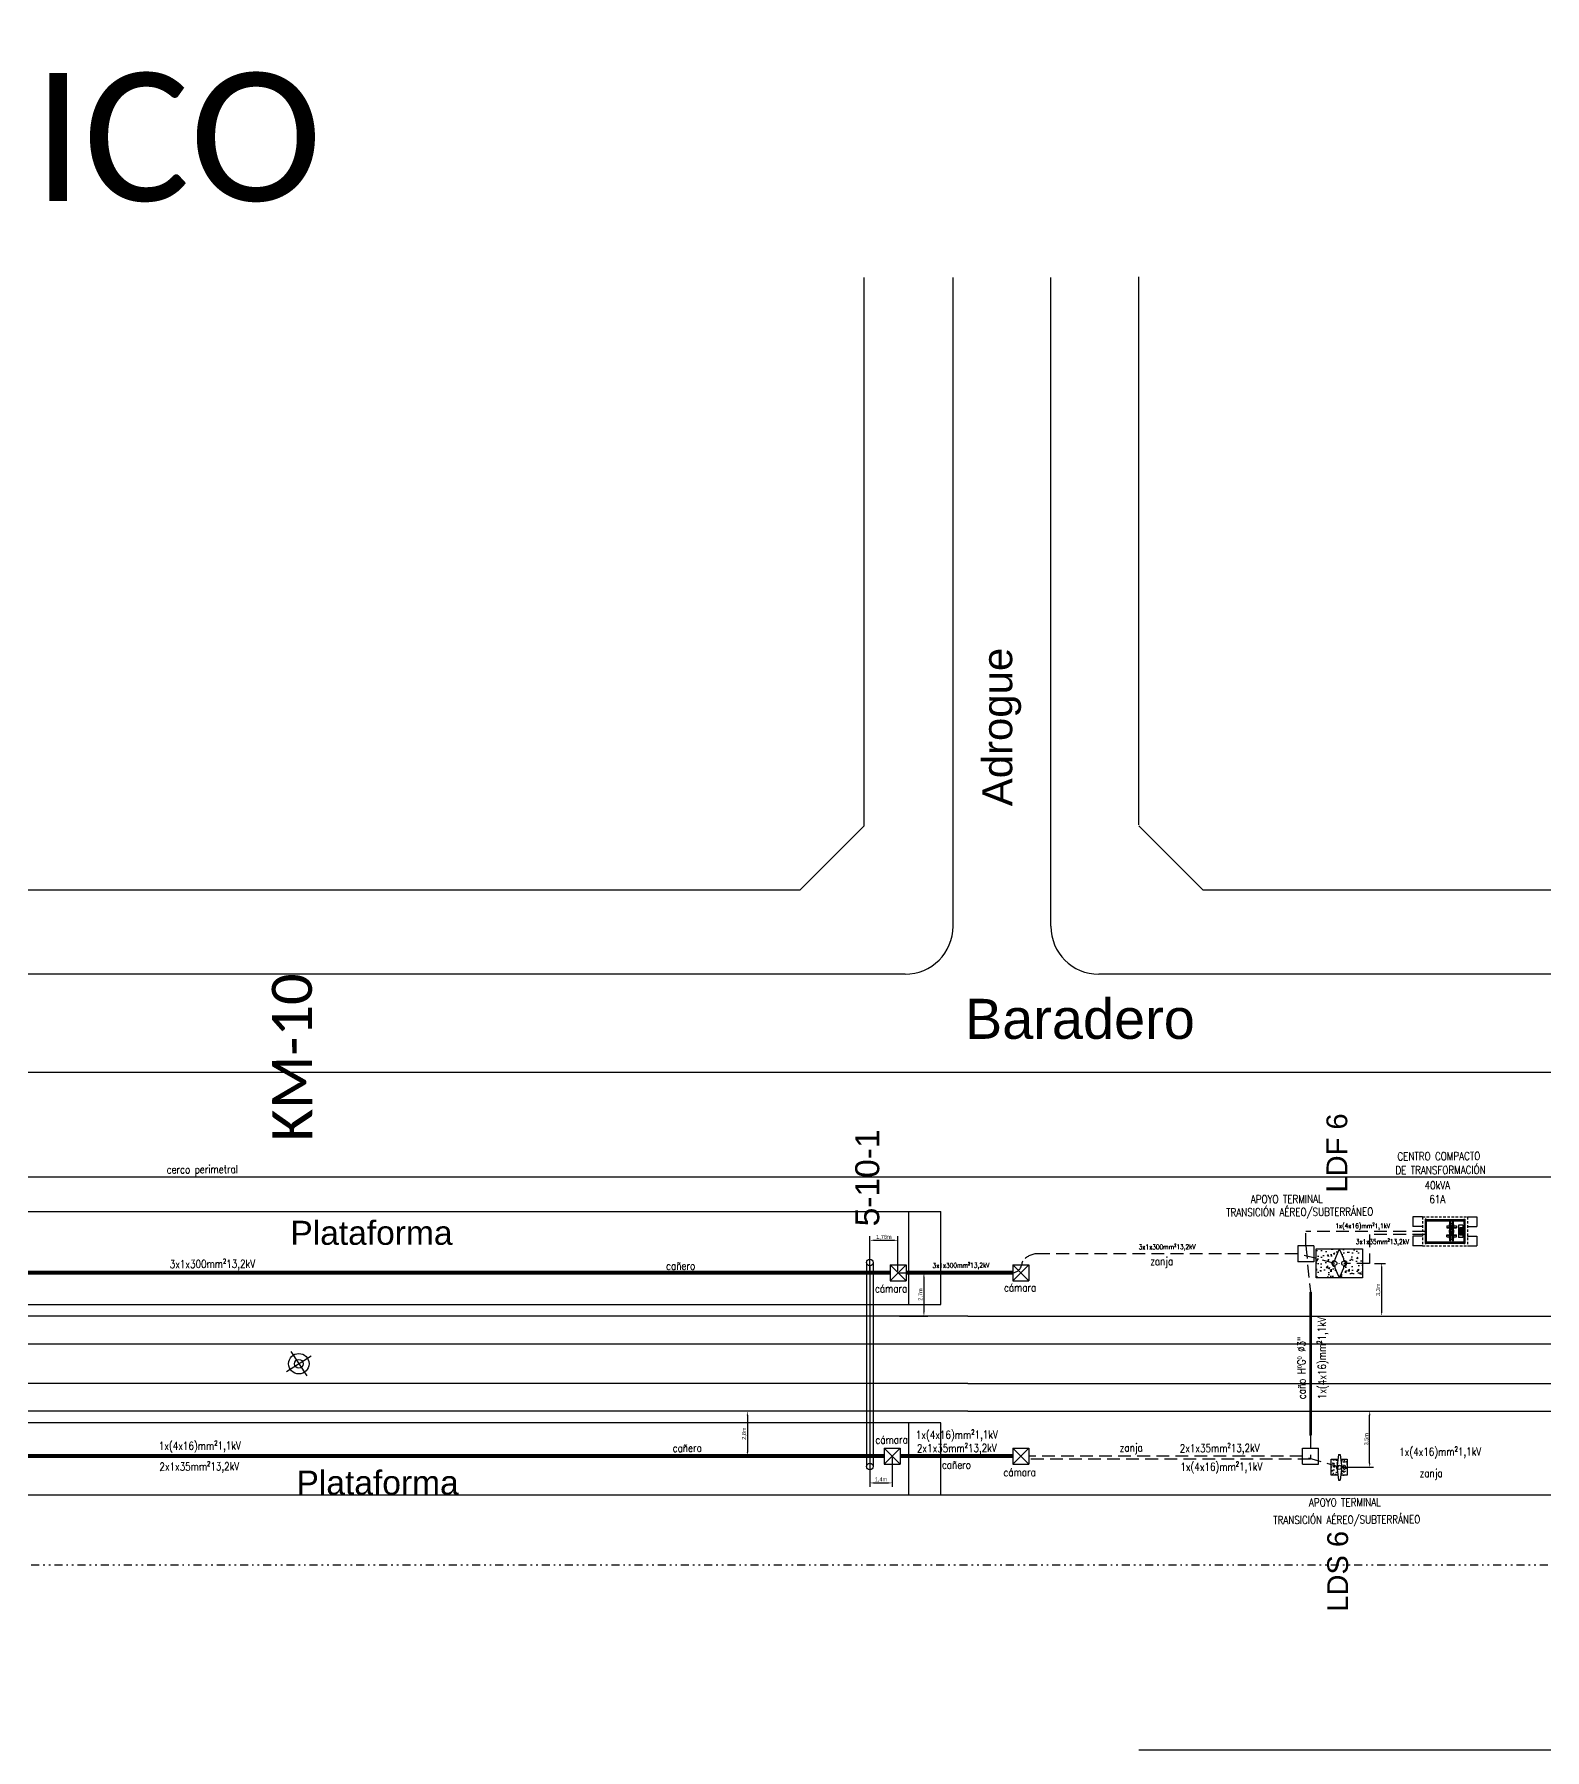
# Model space of a CAD drawing. Header units: millimetres. Extents: x 2221 to 2794, y 740 to 870.
# Drawn here: x 2546.1 to 2640.5, y 754.8 to 862 of the extents above; entities that cross this region are included whole.
import ezdxf

# ---------------------------------------------------------------- set-up
doc = ezdxf.new("R2010")
doc.units = ezdxf.units.MM
doc.linetypes.add('DIVIDE', pattern=[1.25, 0.5, -0.25, 0, -0.25, 0, -0.25])
doc.linetypes.add('HIDDEN2', pattern=[4.7625, 3.175, -1.5875])
for name, color, linetype in [('CALLES', 8, 'Continuous'), ('LINEA02', 8, 'Continuous'), ('n° de postación', 1, 'Continuous'), ('progresivas', 7, 'Continuous'), ('pórticos', 4, 'Continuous'), ('textos', 7, 'Continuous'), ('Textos catenaria', 7, 'Continuous'), ('TITULO', 8, 'DIVIDE'), ('vías', 8, 'Continuous')]:
    doc.layers.add(name, color=color, linetype=linetype)
doc.styles.add('progresivas', font='calibri.ttf')
doc.styles.add('ROMANS', font='arial.ttf', dxfattribs={"width": 0.7})
doc.styles.add('SIMPLEX', font='simplex.shx', dxfattribs={"width": 0.75})
doc.dimstyles.new('ISO-25', dxfattribs={"dimtxt": 0.25, "dimasz": 0.25, "dimexe": 0.25, "dimexo": 0.1, "dimgap": 0.05, "dimtad": 1, "dimtxsty": 'Standard', "dimcen": 0.25, "dimadec": 0, "dimazin": 0, "dimtfac": 1, "dimtmove": 0, "dimatfit": 3, "dimfxl": 1, "dimarcsym": 0})
pattern_1 = [(50, (-2624.04677, -773.78864), (0.45546167, -0.039847714), [0.047625, -0.523875]), (355, (-2624.04677, -773.78864), (-0.088107065, 0.47764161), [0.0381, -0.4191]), (100.451, (-2624.0088, -773.79196), (0.367356254, 0.43779172), [0.040475, -0.445225]), (46.1842, (-2624.04677, -773.66164), (0.6776976, -0.10510582), [0.0714375, -0.7858125]), (96.6356, (-2623.9903, -773.6704), (0.59351059, 0.61856389), [0.0607125, -0.6678375]), (351.184, (-2624.0468, -773.66164), (0.59351151, 0.6185628), [0.05715, -0.62865]), (21, (-2623.98327, -773.6934), (0.3790372, -0.255663796), [0.047625, -0.523875]), (326, (-2623.98327, -773.6934), (0.15450507, 0.460469915), [0.0381, -0.4191]), (71.4514, (-2623.9517, -773.7147), (0.53354123, 0.204807144), [0.040475, -0.445225]), (37.5, (-2624.04677, -773.78864), (0.007721508, 0.211387597), [0, -0.41402, 0, -0.42545, 0, -0.4206875]), (7.5, (-2624.04677, -773.78864), (0.167049156, 0.250451437), [0, -0.24257, 0, -0.404495, 0, -0.1603375]), (327.5, (-2624.18837, -773.78864), (0.338976488, -0.01432186), [0, -0.15875, 0, -0.4953, 0, -0.657225]), (317.5, (-2624.25187, -773.78864), (0.370322953, 0.063566228), [0, -0.206375, 0, -0.32893, 0, -0.466725])]

# ---------------------------------------------------------------- blocks, each defined once
blk = doc.blocks.new('estructura tipo A con base')
h = blk.add_hatch()
h.set_pattern_fill('AR-CONC', color=8, scale=0.005, style=0)
h.set_pattern_definition([(50, (-2627.5983, -783.80706), (0.91092334, -0.07969543), [0.09525, -1.04775]), (355, (-2627.5983, -783.8071), (-0.17621413, 0.9552832), [0.0762, -0.8382]), (100.451, (-2627.5224, -783.8137), (0.7347125, 0.87558344), [0.08095, -0.89045]), (46.1842, (-2627.5983, -783.5531), (1.3553952, -0.21021164), [0.142875, -1.571625]), (96.6356, (-2627.4854, -783.5706), (1.1870212, 1.2371278), [0.121425, -1.335675]), (351.184, (-2627.5983, -783.553), (1.187023, 1.2371256), [0.1143, -1.2573]), (21, (-2627.4713, -783.61656), (0.7580744, -0.5113276), [0.09525, -1.04775]), (326, (-2627.4713, -783.6166), (0.30901014, 0.92093983), [0.0762, -0.8382]), (71.4514, (-2627.4081, -783.6592), (1.06708245, 0.4096143), [0.08095, -0.89045]), (37.5, (-2627.5983, -783.80706), (0.015443016, 0.422775194), [0, -0.82804, 0, -0.8509, 0, -0.841375]), (7.5, (-2627.5983, -783.80706), (0.33409831, 0.500902874), [0, -0.48514, 0, -0.80899, 0, -0.320675]), (327.5, (-2627.88152, -783.80706), (0.677952976, -0.02864372), [0, -0.3175, 0, -0.9906, 0, -1.31445]), (317.5, (-2628.0085, -783.80706), (0.74064591, 0.12713246), [0, -0.41275, 0, -0.65786, 0, -0.93345])])
h.paths.add_polyline_path([(-1.45, -0.9), (1.45, -0.9), (1.45, 0.9), (-1.45, 0.9)])
h.paths.add_polyline_path([(-0.28, 0.18), (-0.28, 0.25), (-0.05, 0.8), (0.05, 0.8), (0.28, 0.28), (0.28, 0.18, -1), (0.28, -0.18), (0.28, -0.28), (0.05, -0.8), (-0.05, -0.8), (-0.28, -0.28), (-0.28, -0.18, -1)], flags=16)
h.paths.add_polyline_path([(-0.15, 0, -1), (-0.41, 0, -1)], flags=0)
h.paths.add_polyline_path([(0, 0, -1), (0, 0, -1)], flags=0)
h.paths.add_polyline_path([(0.41, 0, -1), (0.15, 0, -1)], flags=0)
blk.add_lwpolyline([(1.45, -0.9), (-1.45, -0.9), (-1.45, 0.9), (1.45, 0.9)], close=True)
at = {"color": 6}
blk.add_lwpolyline([(-0.28, -0.28), (-0.05, -0.8), (0.05, -0.8), (0.28, -0.28), (0.28, -0.18, 1), (0.28, 0.18), (0.28, 0.28), (0.05, 0.8), (-0.05, 0.8), (-0.28, 0.25), (-0.28, 0.18, 1), (-0.28, -0.18)], format="xyb", close=True, dxfattribs=at)
for centre, radius in [((-0.28, 0), 0.13), ((0, 0), 0.0021), ((0.28, 0), 0.13)]:
    blk.add_circle(centre, radius, dxfattribs=at)
blk = doc.blocks.new('estructura terminal o retención para LDS')
h = blk.add_hatch()
h.set_pattern_fill('AR-CONC', color=8, scale=0.0025, style=0)
h.set_pattern_definition(pattern_1)
h.paths.add_polyline_path([(-0.5, -0.5), (-0.09, -0.5), (-0.14, -0.11, -0.352658), (-0.14, 0.11), (-0.09, 0.5), (-0.5, 0.5)])
h = blk.add_hatch()
h.set_pattern_fill('AR-CONC', color=8, scale=0.0025, style=0)
h.set_pattern_definition(pattern_1)
h.paths.add_polyline_path([(0.14, -0.11), (0.09, -0.5), (0.5, -0.5), (0.5, 0.5), (0.09, 0.5), (0.14, 0.11, -0.352658)])
at = {"color": 6}
for p, q in [((-0.05, 0.8), (-0.14, 0.11)), ((-0.05, 0.8), (0.05, 0.8)), ((0.05, 0.8), (0.14, 0.11)), ((-0.14, -0.11), (-0.05, -0.8)), ((-0.05, -0.8), (0.05, -0.8)), ((0.14, -0.11), (0.05, -0.8))]:
    blk.add_line(p, q, dxfattribs=at)
for points in [[(-0.09, -0.5), (-0.5, -0.5), (-0.5, 0.5), (-0.09, 0.5)], [(0.09, 0.5), (0.5, 0.5), (0.5, -0.5), (0.09, -0.5)]]:
    blk.add_lwpolyline(points)
blk.add_circle((0, 0), 0.13, dxfattribs=at)
for start, end in [(141.1488, 218.8512), (321.1488, 38.8512)]:
    blk.add_arc((0, 0), 0.18, start, end, dxfattribs=at)
blk = doc.blocks.new('cámara LDF-LDS')
at = {"color": 6}
for p, q in [((-0.5, 0.5), (0.5, 0.5)), ((-0.5, 0.5), (-0.5, -0.5)), ((-0.5, 0.5), (0.5, -0.5)), ((0.5, 0.5), (-0.5, -0.5)), ((0.5, 0.5), (0.5, -0.5)), ((-0.5, -0.5), (0.5, -0.5))]:
    blk.add_line(p, q, dxfattribs=at)
blk = doc.blocks.new('*D14')
at = {"color": 0, "lineweight": -2, "transparency": 16777216}
for p, q in [((2598.32, 784.69), (2598.32, 786.87)), ((2600.08, 784.69), (2600.08, 786.87)), ((2598.57, 786.62), (2599.83, 786.62))]:
    blk.add_line(p, q, dxfattribs=at)
at = {"color": 0, "transparency": 16777216}
for points in [[(2598.57, 786.66), (2598.57, 786.58), (2598.32, 786.62)], [(2599.83, 786.66), (2599.83, 786.58), (2600.08, 786.62)]]:
    blk.add_solid(points, dxfattribs=at)
at = {"layer": 'Defpoints', "color": 0, "transparency": 16777216}
for p in [(2600.08, 786.62), (2598.32, 784.59), (2600.08, 784.59)]:
    blk.add_point(p, dxfattribs=at)
at = {"color": 0, "transparency": 16777216, "insert": (2599.2, 786.81), "char_height": 0.25, "attachment_point": 5}
blk.add_mtext('1,76m', dxfattribs=at)
blk = doc.blocks.new('*D15')
at = {"color": 0, "lineweight": -2, "transparency": 16777216}
for p, q in [((2600.18, 784.59), (2601.95, 784.59)), ((2601.7, 784.34), (2601.7, 782.13)), ((2600.18, 781.88), (2601.95, 781.88))]:
    blk.add_line(p, q, dxfattribs=at)
at = {"color": 0, "transparency": 16777216}
for points in [[(2601.66, 784.34), (2601.74, 784.34), (2601.7, 784.59)], [(2601.66, 782.13), (2601.74, 782.13), (2601.7, 781.88)]]:
    blk.add_solid(points, dxfattribs=at)
at = {"layer": 'Defpoints', "color": 0, "transparency": 16777216}
for p in [(2600.08, 784.59), (2600.08, 781.88), (2601.7, 781.88)]:
    blk.add_point(p, dxfattribs=at)
at = {"color": 0, "transparency": 16777216, "insert": (2601.5, 783.23), "char_height": 0.25, "attachment_point": 5, "rotation": 90}
blk.add_mtext('2,7m', dxfattribs=at)
blk = doc.blocks.new('*D13')
at = {"color": 0, "lineweight": -2, "transparency": 16777216}
for p, q in [((2591.15, 775.94), (2590.42, 775.94)), ((2590.67, 775.69), (2590.67, 773.39)), ((2591.15, 773.14), (2590.42, 773.14))]:
    blk.add_line(p, q, dxfattribs=at)
at = {"color": 0, "transparency": 16777216}
for points in [[(2590.63, 775.69), (2590.71, 775.69), (2590.67, 775.94)], [(2590.63, 773.39), (2590.71, 773.39), (2590.67, 773.14)]]:
    blk.add_solid(points, dxfattribs=at)
at = {"layer": 'Defpoints', "color": 0, "transparency": 16777216}
for p in [(2591.25, 775.94), (2590.67, 773.14), (2591.25, 773.14)]:
    blk.add_point(p, dxfattribs=at)
at = {"color": 0, "transparency": 16777216, "insert": (2590.48, 774.54), "char_height": 0.25, "attachment_point": 5, "rotation": 90}
blk.add_mtext('2,8m', dxfattribs=at)
blk = doc.blocks.new('*D19')
at = {"color": 0, "lineweight": -2, "transparency": 16777216}
for p, q in [((2598.32, 773.04), (2598.32, 771.21)), ((2599.72, 773.04), (2599.72, 771.21)), ((2598.57, 771.46), (2599.47, 771.46))]:
    blk.add_line(p, q, dxfattribs=at)
at = {"color": 0, "transparency": 16777216}
for points in [[(2598.57, 771.5), (2598.57, 771.42), (2598.32, 771.46)], [(2599.47, 771.5), (2599.47, 771.42), (2599.72, 771.46)]]:
    blk.add_solid(points, dxfattribs=at)
at = {"layer": 'Defpoints', "color": 0, "transparency": 16777216}
for p in [(2598.32, 773.14), (2599.72, 773.14), (2599.72, 771.46)]:
    blk.add_point(p, dxfattribs=at)
at = {"color": 0, "transparency": 16777216, "insert": (2599.02, 771.66), "char_height": 0.25, "attachment_point": 5}
blk.add_mtext('1,4m', dxfattribs=at)
blk = doc.blocks.new('*D24')
at = {"color": 0, "lineweight": -2, "transparency": 16777216}
for p, q in [((2629.86, 785.18), (2630.55, 785.18)), ((2630.3, 784.93), (2630.3, 782.13)), ((2627.75, 781.88), (2630.55, 781.88))]:
    blk.add_line(p, q, dxfattribs=at)
at = {"color": 0, "transparency": 16777216}
for points in [[(2630.26, 784.93), (2630.34, 784.93), (2630.3, 785.18)], [(2630.26, 782.13), (2630.34, 782.13), (2630.3, 781.88)]]:
    blk.add_solid(points, dxfattribs=at)
at = {"layer": 'Defpoints', "color": 0, "transparency": 16777216}
for p in [(2629.76, 785.18), (2627.65, 781.88), (2630.3, 781.88)]:
    blk.add_point(p, dxfattribs=at)
at = {"color": 0, "transparency": 16777216, "insert": (2630.1, 783.53), "char_height": 0.25, "attachment_point": 5, "rotation": 90}
blk.add_mtext('3,3m', dxfattribs=at)
blk = doc.blocks.new('*D25')
at = {"color": 0, "lineweight": -2, "transparency": 16777216}
for p, q in [((2627.75, 775.94), (2629.8, 775.94)), ((2629.55, 772.69), (2629.55, 775.69)), ((2627.75, 772.44), (2629.8, 772.44))]:
    blk.add_line(p, q, dxfattribs=at)
at = {"color": 0, "transparency": 16777216}
for points in [[(2629.51, 775.69), (2629.6, 775.69), (2629.55, 775.94)], [(2629.51, 772.69), (2629.6, 772.69), (2629.55, 772.44)]]:
    blk.add_solid(points, dxfattribs=at)
at = {"layer": 'Defpoints', "color": 0, "transparency": 16777216}
for p in [(2627.65, 775.94), (2629.55, 775.94), (2627.65, 772.44)]:
    blk.add_point(p, dxfattribs=at)
at = {"color": 0, "transparency": 16777216, "insert": (2629.36, 774.19), "char_height": 0.25, "attachment_point": 5, "rotation": 90}
blk.add_mtext('3,5m', dxfattribs=at)

msp = doc.modelspace()

# ---------------------------------------------------------------- linework, layer by layer
at = {"color": 3}
for p, q in [((2632.253, 788.079), (2632.253, 787.479)), ((2632.853, 788.079), (2632.253, 788.079)), ((2635.653, 788.079), (2636.253, 788.079)), ((2636.253, 788.079), (2636.253, 787.479)), ((2632.853, 787.479), (2632.253, 787.479)), ((2632.253, 786.879), (2632.253, 786.279)), ((2632.853, 786.879), (2632.253, 786.879)), ((2635.653, 787.479), (2636.253, 787.479)), ((2635.653, 786.879), (2636.253, 786.879)), ((2636.253, 786.879), (2636.253, 786.279)), ((2632.853, 786.279), (2632.253, 786.279)), ((2635.653, 786.279), (2636.253, 786.279)), ((2625.803, 783.379), (2625.803, 774.439)), ((2625.803, 783.379), (2625.903, 783.379)), ((2625.903, 783.379), (2625.903, 774.439)), ((2625.803, 774.439), (2625.903, 774.439))]:
    msp.add_line(p, q, dxfattribs=at)
at = {"color": 3, "linetype": 'HIDDEN2', "ltscale": 0.05}
for p, q in [((2632.853, 788.079), (2635.653, 788.079)), ((2632.853, 788.079), (2632.853, 786.279)), ((2635.653, 788.079), (2635.653, 786.279)), ((2632.853, 786.279), (2635.653, 786.279))]:
    msp.add_line(p, q, dxfattribs=at)
at = {"color": 11}
for p, q in [((2633.078, 787.934), (2633.013, 787.934)), ((2633.013, 787.934), (2633.013, 786.424)), ((2633.078, 787.934), (2633.078, 786.424)), ((2633.078, 787.909), (2635.428, 787.909)), ((2633.078, 787.844), (2635.428, 787.844)), ((2634.551, 786.579), (2634.551, 787.779)), ((2634.551, 787.779), (2634.606, 787.779)), ((2634.606, 786.579), (2634.606, 787.779)), ((2634.731, 786.579), (2634.731, 787.779)), ((2634.786, 787.779), (2634.731, 787.779)), ((2634.786, 786.579), (2634.786, 787.779)), ((2635.428, 787.934), (2635.428, 786.424)), ((2635.428, 787.934), (2635.493, 787.934)), ((2635.493, 787.934), (2635.493, 786.424)), ((2634.368, 787.529), (2634.518, 787.529)), ((2634.368, 787.529), (2634.368, 787.404)), ((2634.368, 787.521), (2634.519, 787.521)), ((2634.368, 787.412), (2634.551, 787.412)), ((2634.368, 787.404), (2634.551, 787.404)), ((2634.368, 786.954), (2634.551, 786.954)), ((2634.368, 786.829), (2634.368, 786.954)), ((2634.368, 786.946), (2634.551, 786.946)), ((2634.368, 786.837), (2634.519, 786.837)), ((2634.368, 786.829), (2634.518, 786.829)), ((2634.606, 787.594), (2634.731, 787.594)), ((2634.606, 786.764), (2634.731, 786.764)), ((2634.786, 787.412), (2634.968, 787.412)), ((2634.786, 787.404), (2634.968, 787.404)), ((2634.786, 786.954), (2634.968, 786.954)), ((2634.786, 786.946), (2634.968, 786.946)), ((2634.818, 787.529), (2634.968, 787.529)), ((2634.818, 787.521), (2634.968, 787.521)), ((2634.818, 786.837), (2634.968, 786.837)), ((2634.818, 786.829), (2634.968, 786.829)), ((2634.968, 787.529), (2634.968, 787.404)), ((2634.968, 786.829), (2634.968, 786.954)), ((2635.103, 787.557), (2635.103, 786.801)), ((2635.378, 787.557), (2635.103, 787.557)), ((2635.378, 786.801), (2635.103, 786.801)), ((2635.378, 787.557), (2635.378, 786.801)), ((2633.013, 786.424), (2633.078, 786.424)), ((2633.078, 786.514), (2635.428, 786.514)), ((2633.078, 786.449), (2635.428, 786.449)), ((2634.551, 786.579), (2634.606, 786.579)), ((2634.786, 786.579), (2634.731, 786.579)), ((2635.428, 786.424), (2635.493, 786.424))]:
    msp.add_line(p, q, dxfattribs=at)
at = {"color": 5, "linetype": 'HIDDEN2', "ltscale": 0.25}
for p, q in [((2633.013, 787.179), (2625.553, 787.179)), ((2625.553, 786.279), (2625.553, 787.179)), ((2627.373, 785.179), (2625.053, 785.779)), ((2625.553, 786.279), (2625.853, 783.41)), ((2625.853, 774.404), (2625.853, 772.939)), ((2625.853, 772.939), (2608.253, 772.939))]:
    msp.add_line(p, q, dxfattribs=at)
at = {"color": 8}
for p, q in [((2625.053, 786.279), (2625.053, 785.279)), ((2626.053, 786.279), (2625.053, 786.279)), ((2626.053, 786.279), (2626.053, 785.279)), ((2626.053, 785.279), (2625.053, 785.279)), ((2625.353, 772.639), (2625.353, 773.639)), ((2625.353, 773.639), (2626.353, 773.639)), ((2626.353, 772.639), (2626.353, 773.639)), ((2625.353, 772.639), (2626.353, 772.639))]:
    msp.add_line(p, q, dxfattribs=at)
for p, q in [((2561.88, 778.414), (2563.413, 779.403)), ((2562.152, 779.675), (2563.141, 778.142))]:
    msp.add_line(p, q)
at = {"color": 5, "linetype": 'HIDDEN2', "ltscale": 0.25}
for points in [[(2633.013, 786.979), (2629.537, 786.979), (2629.537, 785.179), (2627.933, 785.179)], [(2627.653, 772.439), (2625.353, 773.139), (2608.253, 773.139)]]:
    msp.add_lwpolyline(points, dxfattribs=at)
at = {"color": 5}
msp.add_lwpolyline([(2635.328, 787.404), (2635.178, 787.404), (2635.178, 786.954), (2635.328, 786.954)], close=True, dxfattribs=at)
at = {"color": 5, "linetype": 'HIDDEN2', "ltscale": 0.25}
msp.add_lwpolyline([(2625.053, 785.779), (2608.753, 785.779, 0.2303379), (2607.878, 785.311, 0.1845739), (2607.81, 785.104, -0.3498407), (2607.253, 784.59)], format="xyb", dxfattribs=at)
for radius in [0.639, 0.269]:
    msp.add_circle((2562.647, 778.909), radius)
at = {"color": 11}
for centre, start, end in [((2634.668, 787.529), 141.56679, 218.43321), ((2634.668, 787.179), 141.56679, 218.43321), ((2634.668, 786.829), 141.56679, 218.43321), ((2634.668, 787.529), 65.37568, 114.62432), ((2634.668, 786.829), 245.37568, 294.62432), ((2634.668, 787.529), 321.56679, 38.43321), ((2634.668, 787.179), 321.56679, 38.43321), ((2634.668, 786.829), 321.56679, 38.43321)]:
    msp.add_arc(centre, 0.15, start, end, dxfattribs=at)
at = {"layer": 'CALLES'}
for p, q in [((2597.972, 812.514), (2597.972, 846.77)), ((2603.522, 806.244), (2603.522, 846.77)), ((2609.632, 806.244), (2609.632, 846.77)), ((2615.132, 812.568), (2615.132, 846.824)), ((2615.132, 815.529), (2615.132, 846.77)), ((2597.972, 812.514), (2593.972, 808.514)), ((2619.132, 808.514), (2615.132, 812.514)), ((2502.867, 808.514), (2593.972, 808.514)), ((2619.132, 808.514), (2709.612, 808.514)), ((2600.522, 803.244), (2496.532, 803.244)), ((2715.852, 803.244), (2612.632, 803.244)), ((2600.753, 782.604), (2600.753, 788.414)), ((2602.753, 782.604), (2602.753, 788.414)), ((2600.753, 770.714), (2600.753, 775.214)), ((2602.753, 770.714), (2602.753, 775.214))]:
    msp.add_line(p, q, dxfattribs=at)
for centre, start, end in [((2600.522, 806.244), 270, 0), ((2612.632, 806.244), 180, 270)]:
    msp.add_arc(centre, 3, start, end, dxfattribs=at)
at = {"layer": 'LINEA02'}
for p, q in [((2334.222, 797.114), (2714.982, 797.114)), ((2501.112, 788.414), (2602.753, 788.414)), ((2526.793, 782.604), (2602.753, 782.604)), ((2602.753, 775.214), (2526.793, 775.214)), ((2526.793, 770.714), (2712.922, 770.714)), ((2615.132, 754.794), (2712.922, 754.794))]:
    msp.add_line(p, q, dxfattribs=at)
at = {"layer": 'LINEA02', "color": 11, "const_width": 0.25}
for points in [[(2539.773, 784.59), (2599.584, 784.59)], [(2600.584, 784.59), (2607.253, 784.59)], [(2599.223, 773.139), (2541.473, 773.139)], [(2607.253, 773.139), (2600.223, 773.139)]]:
    msp.add_lwpolyline(points, dxfattribs=at)
at = {"layer": 'pórticos'}
for p, q in [((2598.113, 785.229), (2598.113, 772.489)), ((2598.323, 785.019), (2598.323, 772.699)), ((2598.533, 785.229), (2598.533, 772.489))]:
    msp.add_line(p, q, dxfattribs=at)
for centre in [(2598.323, 785.229), (2598.323, 772.489)]:
    msp.add_circle(centre, 0.21, dxfattribs=at)
at = {"layer": 'TITULO'}
msp.add_line((2334.222, 766.334), (2794.147, 766.334), dxfattribs=at)
at = {"layer": 'vías'}
for p, q in [((2516.262, 790.579), (2717.922, 790.579)), ((2604.452, 781.879), (2421.978, 781.879)), ((2604.452, 781.879), (2721.492, 781.879)), ((2604.452, 780.139), (2421.976, 780.139)), ((2721.492, 780.139), (2604.452, 780.139)), ((2604.452, 777.679), (2421.974, 777.679)), ((2604.452, 777.679), (2721.492, 777.679)), ((2604.452, 775.939), (2421.972, 775.939)), ((2604.452, 775.939), (2721.492, 775.939))]:
    msp.add_line(p, q, dxfattribs=at)

# ---------------------------------------------------------------- block references
for name, p in [('estructura tipo A con base', (2627.653, 785.179)), ('cámara LDF-LDS', (2600.084, 784.59)), ('cámara LDF-LDS', (2607.753, 784.59)), ('cámara LDF-LDS', (2599.723, 773.139)), ('cámara LDF-LDS', (2607.753, 773.139)), ('estructura terminal o retención para LDS', (2627.653, 772.439))]:
    msp.add_blockref(name, p)

# ---------------------------------------------------------------- texts
at = {"layer": 'n° de postación', "style": 'ROMANS'}
for s, height, p in [('LDF 6', 1.3, (2628.151, 789.602)), ('5-10-1', 1.5, (2598.91, 787.491)), ('LDS 6', 1.3, (2628.201, 763.415))]:
    msp.add_text(s, height=height, rotation=90, dxfattribs=at).set_placement(p)
at = {"layer": 'progresivas', "style": 'progresivas'}
msp.add_text('KM-10', height=2.5, rotation=90.13107, dxfattribs=at).set_placement((2563.486, 792.799))
at = {"layer": 'textos', "color": 7, "style": 'progresivas'}
msp.add_text('VILLA DOMÍNICO', height=8, dxfattribs=at).set_placement((2477.535, 851.556))
at = {"layer": 'textos', "style": 'ROMANS'}
msp.add_text('Adrogue', height=1.875, rotation=90, dxfattribs=at).set_placement((2607.219, 813.738))
for s, height, p in [('Baradero', 2.5, (2604.263, 799.206)), ('Plataforma', 1.5, (2562.118, 786.337)), ('Plataforma', 1.5, (2562.503, 770.729))]:
    msp.add_text(s, height=height, dxfattribs=at).set_placement(p)
at = {"layer": 'Textos catenaria', "style": 'SIMPLEX', "width": 0.8}
for s, height, rotation, p in [('CENTRO COMPACTO', 0.5, 0.31934, (2631.286, 791.61)), ('cerco perimetral', 0.5, 0.31934, (2554.388, 790.792)), ('DE TRANSFORMACIÓN', 0.5, 0.31934, (2631.16, 790.744)), ('40kVA', 0.5, 0.31934, (2632.984, 789.803)), ('TRANSICIÓN AÉREO/SUBTERRÁNEO', 0.5, 0.31934, (2620.586, 788.111)), ('APOYO TERMINAL', 0.5, 0.31934, (2622.127, 788.93)), ('61A', 0.5, 0.31934, (2633.283, 788.937)), ('3x1x300mm²13,2kV', 0.3, 0.31934, (2615.122, 786.049)), ('zanja', 0.5, 0.31934, (2615.84, 785.056)), ('3x1x300mm²13,2kV', 0.5, 0.31934, (2554.586, 784.88)), ('cañero', 0.5, 0.31934, (2585.596, 784.77)), ('3x1x300mm²13,2kV', 0.3, 0.31934, (2602.239, 784.894)), ('cámara', 0.5, 0.31934, (2598.642, 783.354)), ('cámara', 0.5, 0.31934, (2606.702, 783.412)), ('1x(4x16)mm²1,1kV', 0.5, 90.31934, (2626.833, 776.692)), ('caño HºGº Ø3"', 0.5, 90.31934, (2625.553, 776.692)), ('1x(4x16)mm²1,1kV', 0.5, 0.31934, (2553.899, 773.518)), ('cañero', 0.5, 0.31934, (2586.007, 773.389)), ('cámara', 0.5, 0.31934, (2598.672, 773.906)), ('1x(4x16)mm²1,1kV', 0.5, 0.31934, (2601.195, 774.207)), ('2x1x35mm²13,2kV', 0.5, 0.31934, (2601.266, 773.37)), ('zanja', 0.5, 0.31934, (2613.935, 773.411)), ('2x1x35mm²13,2kV', 0.5, 0.31934, (2617.689, 773.37)), ('2x1x35mm²13,2kV', 0.5, 0.31934, (2553.935, 772.226)), ('cañero', 0.5, 0.31934, (2602.825, 772.337)), ('1x(4x16)mm²1,1kV', 0.5, 0.31934, (2617.724, 772.208)), ('1x(4x16)mm²1,1kV', 0.5, 0.31934, (2631.397, 773.147)), ('cámara', 0.5, 0.31934, (2606.672, 771.872)), ('zanja', 0.5, 0.31934, (2632.674, 771.822)), ('TRANSICIÓN AÉREO/SUBTERRÁNEO', 0.5, 0.31934, (2623.525, 768.889)), ('APOYO TERMINAL', 0.5, 0.31934, (2625.76, 769.983))]:
    msp.add_text(s, height=height, rotation=rotation, dxfattribs=at).set_placement(p)
for s, p in [('1x(4x16)mm²1,1kV', (2627.41, 787.373)), ('3x1x35mm²13,2kV', (2628.684, 786.388))]:
    msp.add_text(s, height=0.3, dxfattribs=at).set_placement(p)
at = {"layer": 'Textos catenaria', "color": 11, "style": 'SIMPLEX', "width": 0.7}
for s, p in [('TRAFO SECO', (2634.719, 786.848)), ('TAB-BT', (2635.295, 786.984))]:
    msp.add_text(s, height=0.1, rotation=90, dxfattribs=at).set_placement(p)

# ---------------------------------------------------------------- dimensions: what is measured, and where the dimension line sits
for base, p1, p2, picture, middle in [((2600.084, 786.617), (2598.323, 784.59), (2600.084, 784.59), '*D14', (2599.204, 786.813)), ((2599.723, 771.46), (2598.323, 773.139), (2599.723, 773.139), '*D19', (2599.023, 771.656))]:
    dim = msp.add_linear_dim(base=base, p1=p1, p2=p2, dimstyle='ISO-25', override={"dimpost": 'm'})
    dim.commit()
    dim.dimension.update_dxf_attribs({"geometry": picture, "text_midpoint": middle})
dim = msp.add_linear_dim(base=(2601.7, 781.879), p1=(2600.084, 784.59), p2=(2600.084, 781.879), angle=90, text='2,7m', dimstyle='ISO-25', override={"dimpost": 'm'})
dim.commit()
dim.dimension.update_dxf_attribs({"geometry": '*D15', "text_midpoint": (2601.504, 783.234)})
for base, p1, p2, picture, middle in [((2630.3, 781.879), (2629.76, 785.179), (2627.653, 781.879), '*D24', (2630.104, 783.529)), ((2590.672, 773.139), (2591.254, 775.939), (2591.254, 773.139), '*D13', (2590.476, 774.539)), ((2629.555, 775.939), (2627.653, 772.439), (2627.653, 775.939), '*D25', (2629.359, 774.189))]:
    dim = msp.add_linear_dim(base=base, p1=p1, p2=p2, angle=90, dimstyle='ISO-25', override={"dimpost": 'm'})
    dim.commit()
    dim.dimension.update_dxf_attribs({"geometry": picture, "text_midpoint": middle})

doc.saveas('drawing.dxf')
